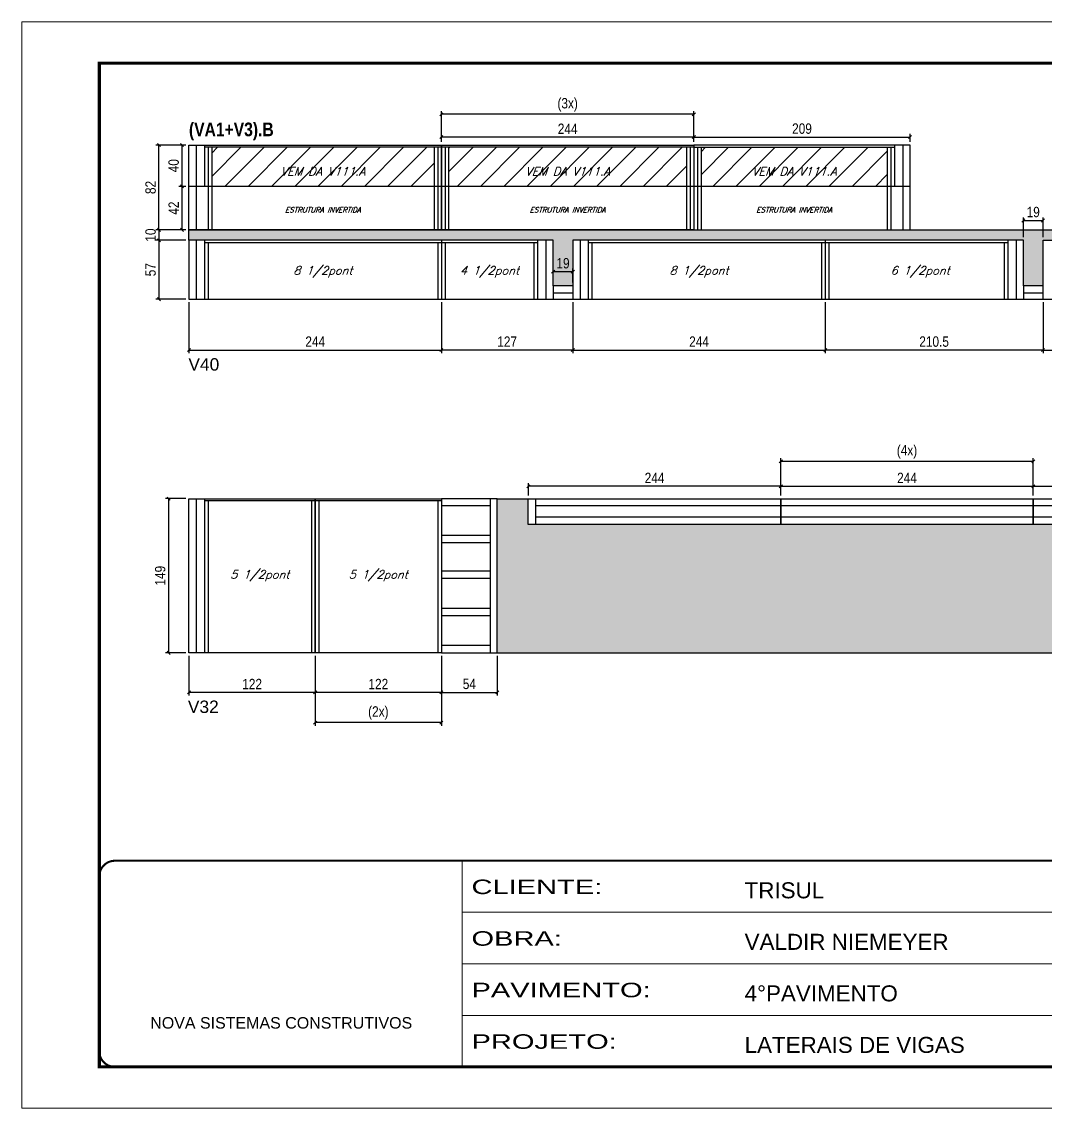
# Model space of a CAD drawing. Extents: x 3330 to 22105, y 1197 to 30204.
# Drawn here: x 6513 to 7503, y 27615 to 28665 of the extents above; entities that cross this region are included whole.
import ezdxf

# ---------------------------------------------------------------- set-up
doc = ezdxf.new("R2010")
doc.units = 0
doc.linetypes.add('CONTINUO', pattern=[0])
doc.linetypes.add('DASHED', pattern=[0.75, 0.5, -0.25])
for name, color, linetype in [('5', 5, 'Continuous'), ('COTA', 241, 'Continuous'), ('NOMENCLATURA', 7, 'Continuous'), ('Painéis', 200, 'Continuous'), ('SARR_2.2x7', 40, 'Continuous'), ('SARR_3.5x7', 81, 'Continuous'), ('texto', 7, 'Continuous')]:
    doc.layers.add(name, color=color, linetype=linetype)
for name, color, linetype, lineweight in [('Folhas', 255, 'Continuous', 9), ('Hachura', 251, 'Continuous', 9), ('SARRAFO DE PRESSAO', 251, 'DASHED', 9)]:
    doc.layers.add(name, color=color, linetype=linetype, lineweight=lineweight)
doc.styles.add('ARIAL', font='arial.ttf')
doc.styles.add('COTA TECNICA', font='techl___.ttf', dxfattribs={"height": 10})
doc.styles.add('Romans', font='romans.shx')
doc.styles.get("Standard").update_dxf_attribs({"font": 'arial.ttf'})
doc.styles.add('TECNICA', font='techb___.ttf', dxfattribs={"height": 10})
doc.styles.add('Tecnologia', font='')
doc.styles.get('Tecnologia').set_extended_font_data('Forgotten Futurist')
doc.dimstyles.new('PAINEL', dxfattribs={"dimtxt": 10, "dimasz": 3, "dimexe": 3, "dimexo": 3, "dimgap": 3, "dimtad": 1, "dimdec": 1, "dimzin": 12, "dimdsep": 46, "dimtxsty": 'COTA TECNICA', "dimblk1": 'OBLIQUE', "dimblk2": 'OBLIQUE', "dimsah": 1, "dimcen": 0.9, "dimclrd": 4, "dimclre": 4, "dimclrt": 240, "dimadec": 1, "dimazin": 3, "dimtfac": 1, "dimtdec": 1, "dimtmove": 0, "dimatfit": 3, "dimfxl": 1, "dimtolj": 1, "dimtzin": 12, "dimarcsym": 0})

# ---------------------------------------------------------------- blocks, each defined once
blk = doc.blocks.new('9999999999')
at = {"color": 30, "linetype": 'CONTINUO'}
for p, q in [((98564.6, 34230.2), (98564.6, 34429.4)), ((98564.6, 34379.6), (99584, 34379.6)), ((98564.6, 34329.8), (99488, 34329.8)), ((98564.6, 34280), (99488, 34280))]:
    blk.add_line(p, q, dxfattribs=at)
at = {"color": 30, "linetype": 'CONTINUO', "const_width": 2}
blk.add_lwpolyline([(99584, 34230.2), (99584, 34414.4, 0.414214), (99569, 34429.4), (98229, 34429.4, 0.414214), (98214, 34414.4), (98214, 34245.2, 0.414214), (98229, 34230.2), (99584, 34230.2)], format="xyb", dxfattribs=at)
at = {"layer": 'Folhas'}
blk.add_lwpolyline([(98139, 34190.2), (99624, 34190.2), (99624, 35240.2), (98139, 35240.2)], close=True, dxfattribs=at)
at = {"layer": 'Folhas', "color": 30, "const_width": 3}
blk.add_lwpolyline([(98214, 34230.2), (99584, 34230.2), (99584, 35200.2), (98214, 35200.2)], close=True, dxfattribs=at)
at = {"color": 7, "linetype": 'Continuous', "ltscale": 5, "style": 'ARIAL'}
for s, height, p in [('TRISUL', 15.48, (98837.7, 34393.1)), ('VALDIR NIEMEYER', 15.483, (98837.7, 34343.3)), ('4°PAVIMENTO', 15.483, (98837.7, 34293.5)), ('NOVA SISTEMAS CONSTRUTIVOS', 11.059, (98263.2, 34267.2)), ('LATERAIS DE VIGAS', 15.483, (98837.7, 34243.7))]:
    blk.add_text(s, height=height, dxfattribs=at).set_placement(p)
at = {"layer": 'Folhas', "color": 7, "style": 'Tecnologia', "width": 1.5}
for s, p in [('CLIENTE:', (98573.7, 34397.2)), ('OBRA:', (98573.7, 34347.3)), ('PAVIMENTO:', (98573.7, 34297.5)), ('PROJETO:', (98573.7, 34247.7))]:
    blk.add_text(s, height=14, dxfattribs=at).set_placement(p)
blk = doc.blocks.new('_Oblique')
at = {"color": 0, "linetype": 'ByBlock', "lineweight": -2}
blk.add_line((-0.5, -0.5), (0.5, 0.5), dxfattribs=at)
blk = doc.blocks.new('*D178')
at = {"layer": 'COTA', "color": 4, "linetype": 'ByBlock', "lineweight": -2, "transparency": 16777216}
for p, q in [((6918.9, 28393.4), (6918.9, 28344.3)), ((7045.9, 28393.4), (7045.9, 28344.3)), ((7045.9, 28347.3), (6918.9, 28347.3))]:
    blk.add_line(p, q, dxfattribs=at)
at = {"layer": 'Defpoints', "color": 0, "linetype": 'ByBlock', "transparency": 16777216}
for p in [(6918.9, 28396.4), (7045.9, 28396.4), (6918.9, 28347.3)]:
    blk.add_point(p, dxfattribs=at)
at = {"layer": 'COTA', "color": 4, "linetype": 'ByBlock', "lineweight": -2, "transparency": 16777216, "xscale": 3, "yscale": 3, "zscale": 3, "rotation": 180}
blk.add_blockref('_Oblique', (6918.9, 28347.3), dxfattribs=at)
at = {"layer": 'COTA', "color": 4, "linetype": 'ByBlock', "lineweight": -2, "transparency": 16777216, "xscale": 3, "yscale": 3, "zscale": 3}
blk.add_blockref('_Oblique', (7045.9, 28347.3), dxfattribs=at)
at = {"layer": 'COTA', "color": 240, "linetype": 'ByBlock', "transparency": 16777216, "insert": (6982.4, 28355.4), "char_height": 10, "attachment_point": 5, "style": 'COTA TECNICA'}
blk.add_mtext('\\A1;127', dxfattribs=at)
blk = doc.blocks.new('*D179')
at = {"layer": 'COTA', "color": 4, "linetype": 'ByBlock', "lineweight": -2, "transparency": 16777216}
for p, q in [((6674.9, 28393.4), (6674.9, 28344.3)), ((6918.9, 28393.4), (6918.9, 28344.3)), ((6674.9, 28347.3), (6918.9, 28347.3))]:
    blk.add_line(p, q, dxfattribs=at)
at = {"layer": 'Defpoints', "color": 0, "linetype": 'ByBlock', "transparency": 16777216}
for p in [(6674.9, 28396.4), (6918.9, 28396.4), (6918.9, 28347.3)]:
    blk.add_point(p, dxfattribs=at)
at = {"layer": 'COTA', "color": 4, "linetype": 'ByBlock', "lineweight": -2, "transparency": 16777216, "xscale": 3, "yscale": 3, "zscale": 3, "rotation": 180}
blk.add_blockref('_Oblique', (6674.9, 28347.3), dxfattribs=at)
at = {"layer": 'COTA', "color": 4, "linetype": 'ByBlock', "lineweight": -2, "transparency": 16777216, "xscale": 3, "yscale": 3, "zscale": 3}
blk.add_blockref('_Oblique', (6918.9, 28347.3), dxfattribs=at)
at = {"layer": 'COTA', "color": 240, "linetype": 'ByBlock', "transparency": 16777216, "insert": (6796.9, 28355.4), "char_height": 10, "attachment_point": 5, "style": 'COTA TECNICA'}
blk.add_mtext('\\A1;244', dxfattribs=at)
blk = doc.blocks.new('*D180')
at = {"layer": 'COTA', "color": 4, "linetype": 'ByBlock', "lineweight": -2, "transparency": 16777216}
for p, q in [((7289.9, 28393.4), (7289.9, 28344.3)), ((7500.4, 28393.4), (7500.4, 28344.3)), ((7500.4, 28347.3), (7289.9, 28347.3))]:
    blk.add_line(p, q, dxfattribs=at)
at = {"layer": 'Defpoints', "color": 0, "linetype": 'ByBlock', "transparency": 16777216}
for p in [(7289.9, 28396.4), (7500.4, 28396.4), (7289.9, 28347.3)]:
    blk.add_point(p, dxfattribs=at)
at = {"layer": 'COTA', "color": 4, "linetype": 'ByBlock', "lineweight": -2, "transparency": 16777216, "xscale": 3, "yscale": 3, "zscale": 3, "rotation": 180}
blk.add_blockref('_Oblique', (7289.9, 28347.3), dxfattribs=at)
at = {"layer": 'COTA', "color": 4, "linetype": 'ByBlock', "lineweight": -2, "transparency": 16777216, "xscale": 3, "yscale": 3, "zscale": 3}
blk.add_blockref('_Oblique', (7500.4, 28347.3), dxfattribs=at)
at = {"layer": 'COTA', "color": 240, "linetype": 'ByBlock', "transparency": 16777216, "insert": (7395.1, 28355.4), "char_height": 10, "attachment_point": 5, "style": 'COTA TECNICA'}
blk.add_mtext('\\A1;210.5', dxfattribs=at)
blk = doc.blocks.new('*D181')
at = {"layer": 'COTA', "color": 4, "linetype": 'ByBlock', "lineweight": -2, "transparency": 16777216}
for p, q in [((7045.9, 28393.4), (7045.9, 28344.3)), ((7289.9, 28393.4), (7289.9, 28344.3)), ((7045.9, 28347.3), (7289.9, 28347.3))]:
    blk.add_line(p, q, dxfattribs=at)
at = {"layer": 'Defpoints', "color": 0, "linetype": 'ByBlock', "transparency": 16777216}
for p in [(7045.9, 28396.4), (7289.9, 28396.4), (7289.9, 28347.3)]:
    blk.add_point(p, dxfattribs=at)
at = {"layer": 'COTA', "color": 4, "linetype": 'ByBlock', "lineweight": -2, "transparency": 16777216, "xscale": 3, "yscale": 3, "zscale": 3, "rotation": 180}
blk.add_blockref('_Oblique', (7045.9, 28347.3), dxfattribs=at)
at = {"layer": 'COTA', "color": 4, "linetype": 'ByBlock', "lineweight": -2, "transparency": 16777216, "xscale": 3, "yscale": 3, "zscale": 3}
blk.add_blockref('_Oblique', (7289.9, 28347.3), dxfattribs=at)
at = {"layer": 'COTA', "color": 240, "linetype": 'ByBlock', "transparency": 16777216, "insert": (7167.9, 28355.4), "char_height": 10, "attachment_point": 5, "style": 'COTA TECNICA'}
blk.add_mtext('\\A1;244', dxfattribs=at)
blk = doc.blocks.new('*D182')
at = {"layer": 'COTA', "color": 4, "linetype": 'ByBlock', "lineweight": -2, "transparency": 16777216}
for p, q in [((7500.4, 28393.4), (7500.4, 28344.3)), ((7554.4, 28393.4), (7554.4, 28344.3)), ((7500.4, 28347.3), (7554.4, 28347.3))]:
    blk.add_line(p, q, dxfattribs=at)
at = {"layer": 'Defpoints', "color": 0, "linetype": 'ByBlock', "transparency": 16777216}
for p in [(7500.4, 28396.4), (7554.4, 28396.4), (7554.4, 28347.3)]:
    blk.add_point(p, dxfattribs=at)
at = {"layer": 'COTA', "color": 4, "linetype": 'ByBlock', "lineweight": -2, "transparency": 16777216, "xscale": 3, "yscale": 3, "zscale": 3, "rotation": 180}
blk.add_blockref('_Oblique', (7500.4, 28347.3), dxfattribs=at)
at = {"layer": 'COTA', "color": 4, "linetype": 'ByBlock', "lineweight": -2, "transparency": 16777216, "xscale": 3, "yscale": 3, "zscale": 3}
blk.add_blockref('_Oblique', (7554.4, 28347.3), dxfattribs=at)
at = {"layer": 'COTA', "color": 240, "linetype": 'ByBlock', "transparency": 16777216, "insert": (7527.4, 28355.4), "char_height": 10, "attachment_point": 5, "style": 'COTA TECNICA'}
blk.add_mtext('\\A1;54', dxfattribs=at)
blk = doc.blocks.new('*D186')
at = {"layer": 'COTA', "color": 4, "linetype": 'ByBlock', "lineweight": -2, "transparency": 16777216}
for p, q in [((6918.9, 28548.4), (6918.9, 28556.1)), ((7162.9, 28553.1), (6918.9, 28553.1)), ((7162.9, 28548.4), (7162.9, 28556.1))]:
    blk.add_line(p, q, dxfattribs=at)
at = {"layer": 'Defpoints', "color": 0, "linetype": 'ByBlock', "transparency": 16777216}
for p in [(6918.9, 28553.1), (6918.9, 28545.4), (7162.9, 28545.4)]:
    blk.add_point(p, dxfattribs=at)
at = {"layer": 'COTA', "color": 4, "linetype": 'ByBlock', "lineweight": -2, "transparency": 16777216, "xscale": 3, "yscale": 3, "zscale": 3, "rotation": 180}
blk.add_blockref('_Oblique', (6918.9, 28553.1), dxfattribs=at)
at = {"layer": 'COTA', "color": 4, "linetype": 'ByBlock', "lineweight": -2, "transparency": 16777216, "xscale": 3, "yscale": 3, "zscale": 3}
blk.add_blockref('_Oblique', (7162.9, 28553.1), dxfattribs=at)
at = {"layer": 'COTA', "color": 240, "linetype": 'ByBlock', "transparency": 16777216, "insert": (7040.9, 28561.1), "char_height": 10, "attachment_point": 5, "style": 'COTA TECNICA'}
blk.add_mtext('\\A1;244', dxfattribs=at)
blk = doc.blocks.new('*D187')
at = {"layer": 'COTA', "color": 4, "linetype": 'ByBlock', "lineweight": -2, "transparency": 16777216}
for p, q in [((6918.9, 28548.4), (6918.9, 28578.1)), ((7162.9, 28575.1), (6918.9, 28575.1)), ((7162.9, 28548.4), (7162.9, 28578.1))]:
    blk.add_line(p, q, dxfattribs=at)
at = {"layer": 'Defpoints', "color": 0, "linetype": 'ByBlock', "transparency": 16777216}
for p in [(6918.9, 28575.1), (6918.9, 28545.4), (7162.9, 28545.4)]:
    blk.add_point(p, dxfattribs=at)
at = {"layer": 'COTA', "color": 4, "linetype": 'ByBlock', "lineweight": -2, "transparency": 16777216, "xscale": 3, "yscale": 3, "zscale": 3, "rotation": 180}
blk.add_blockref('_Oblique', (6918.9, 28575.1), dxfattribs=at)
at = {"layer": 'COTA', "color": 4, "linetype": 'ByBlock', "lineweight": -2, "transparency": 16777216, "xscale": 3, "yscale": 3, "zscale": 3}
blk.add_blockref('_Oblique', (7162.9, 28575.1), dxfattribs=at)
at = {"layer": 'COTA', "color": 240, "linetype": 'ByBlock', "transparency": 16777216, "insert": (7040.9, 28584.3), "char_height": 10, "attachment_point": 5, "style": 'COTA TECNICA'}
blk.add_mtext('\\A1;(3x)', dxfattribs=at)
blk = doc.blocks.new('*D188')
at = {"layer": 'COTA', "color": 4, "linetype": 'ByBlock', "lineweight": -2, "transparency": 16777216}
for p, q in [((7026.9, 28412.4), (7026.9, 28426)), ((7045.9, 28412.4), (7045.9, 28426)), ((7045.9, 28423), (7026.9, 28423))]:
    blk.add_line(p, q, dxfattribs=at)
at = {"layer": 'Defpoints', "color": 0, "linetype": 'ByBlock', "transparency": 16777216}
for p in [(7026.9, 28423), (7026.9, 28409.4), (7045.9, 28409.4)]:
    blk.add_point(p, dxfattribs=at)
at = {"layer": 'COTA', "color": 4, "linetype": 'ByBlock', "lineweight": -2, "transparency": 16777216, "xscale": 3, "yscale": 3, "zscale": 3, "rotation": 180}
blk.add_blockref('_Oblique', (7026.9, 28423), dxfattribs=at)
at = {"layer": 'COTA', "color": 4, "linetype": 'ByBlock', "lineweight": -2, "transparency": 16777216, "xscale": 3, "yscale": 3, "zscale": 3}
blk.add_blockref('_Oblique', (7045.9, 28423), dxfattribs=at)
at = {"layer": 'COTA', "color": 240, "linetype": 'ByBlock', "transparency": 16777216, "insert": (7036.4, 28431.1), "char_height": 10, "attachment_point": 5, "style": 'COTA TECNICA'}
blk.add_mtext('\\A1;19', dxfattribs=at)
blk = doc.blocks.new('*D189')
at = {"layer": 'COTA', "color": 4, "linetype": 'ByBlock', "lineweight": -2, "transparency": 16777216}
for p, q in [((7481.4, 28456.4), (7481.4, 28475.5)), ((7481.4, 28472.5), (7500.4, 28472.5)), ((7500.4, 28456.4), (7500.4, 28475.5))]:
    blk.add_line(p, q, dxfattribs=at)
at = {"layer": 'Defpoints', "color": 0, "linetype": 'ByBlock', "transparency": 16777216}
for p in [(7500.4, 28472.5), (7481.4, 28453.4), (7500.4, 28453.4)]:
    blk.add_point(p, dxfattribs=at)
at = {"layer": 'COTA', "color": 4, "linetype": 'ByBlock', "lineweight": -2, "transparency": 16777216, "xscale": 3, "yscale": 3, "zscale": 3, "rotation": 180}
blk.add_blockref('_Oblique', (7481.4, 28472.5), dxfattribs=at)
at = {"layer": 'COTA', "color": 4, "linetype": 'ByBlock', "lineweight": -2, "transparency": 16777216, "xscale": 3, "yscale": 3, "zscale": 3}
blk.add_blockref('_Oblique', (7500.4, 28472.5), dxfattribs=at)
at = {"layer": 'COTA', "color": 240, "linetype": 'ByBlock', "transparency": 16777216, "insert": (7490.9, 28480.6), "char_height": 10, "attachment_point": 5, "style": 'COTA TECNICA'}
blk.add_mtext('\\A1;19', dxfattribs=at)
blk = doc.blocks.new('*D191')
at = {"layer": 'COTA', "color": 4, "linetype": 'ByBlock', "lineweight": -2, "transparency": 16777216}
for p, q in [((6671.9, 28453.4), (6642.9, 28453.4)), ((6645.9, 28453.4), (6645.9, 28396.4)), ((6671.9, 28396.4), (6642.9, 28396.4))]:
    blk.add_line(p, q, dxfattribs=at)
at = {"layer": 'Defpoints', "color": 0, "linetype": 'ByBlock', "transparency": 16777216}
for p in [(6674.9, 28453.4), (6645.9, 28396.4), (6674.9, 28396.4)]:
    blk.add_point(p, dxfattribs=at)
at = {"layer": 'COTA', "color": 4, "linetype": 'ByBlock', "lineweight": -2, "transparency": 16777216, "xscale": 3, "yscale": 3, "zscale": 3}
for p, rotation in [((6645.9, 28453.4), 90), ((6645.9, 28396.4), 270)]:
    blk.add_blockref('_Oblique', p, dxfattribs=dict(at, rotation=rotation))
at = {"layer": 'COTA', "color": 240, "linetype": 'ByBlock', "transparency": 16777216, "insert": (6637.8, 28424.9), "char_height": 10, "attachment_point": 5, "rotation": 90, "style": 'COTA TECNICA'}
blk.add_mtext('\\A1;57', dxfattribs=at)
blk = doc.blocks.new('*D192')
at = {"layer": 'COTA', "color": 4, "linetype": 'ByBlock', "lineweight": -2, "transparency": 16777216}
for p, q in [((6671.9, 28545.4), (6642.9, 28545.4)), ((6645.9, 28463.4), (6645.9, 28545.4)), ((6671.9, 28463.4), (6642.9, 28463.4))]:
    blk.add_line(p, q, dxfattribs=at)
at = {"layer": 'Defpoints', "color": 0, "linetype": 'ByBlock', "transparency": 16777216}
for p in [(6645.9, 28545.4), (6674.9, 28545.4), (6674.9, 28463.4)]:
    blk.add_point(p, dxfattribs=at)
at = {"layer": 'COTA', "color": 4, "linetype": 'ByBlock', "lineweight": -2, "transparency": 16777216, "xscale": 3, "yscale": 3, "zscale": 3}
for p, rotation in [((6645.9, 28545.4), 90), ((6645.9, 28463.4), 270)]:
    blk.add_blockref('_Oblique', p, dxfattribs=dict(at, rotation=rotation))
at = {"layer": 'COTA', "color": 240, "linetype": 'ByBlock', "transparency": 16777216, "insert": (6637.8, 28504.4), "char_height": 10, "attachment_point": 5, "rotation": 90, "style": 'COTA TECNICA'}
blk.add_mtext('\\A1;82', dxfattribs=at)
blk = doc.blocks.new('*D195')
at = {"layer": 'COTA', "color": 4, "linetype": 'ByBlock', "lineweight": -2, "transparency": 16777216}
for p, q in [((6671.9, 28463.4), (6642.9, 28463.4)), ((6645.9, 28463.4), (6645.9, 28453.4)), ((6671.9, 28453.4), (6642.9, 28453.4))]:
    blk.add_line(p, q, dxfattribs=at)
at = {"layer": 'Defpoints', "color": 0, "linetype": 'ByBlock', "transparency": 16777216}
for p in [(6674.9, 28463.4), (6645.9, 28453.4), (6674.9, 28453.4)]:
    blk.add_point(p, dxfattribs=at)
at = {"layer": 'COTA', "color": 4, "linetype": 'ByBlock', "lineweight": -2, "transparency": 16777216, "xscale": 3, "yscale": 3, "zscale": 3}
for p, rotation in [((6645.9, 28463.4), 90), ((6645.9, 28453.4), 270)]:
    blk.add_blockref('_Oblique', p, dxfattribs=dict(at, rotation=rotation))
at = {"layer": 'COTA', "color": 240, "linetype": 'ByBlock', "transparency": 16777216, "insert": (6637.8, 28458.4), "char_height": 10, "attachment_point": 5, "rotation": 90, "style": 'COTA TECNICA'}
blk.add_mtext('\\A1;10', dxfattribs=at)
blk = doc.blocks.new('*D196')
at = {"layer": 'COTA', "color": 4, "linetype": 'ByBlock', "lineweight": -2, "transparency": 16777216}
for p, q in [((6674.9, 28051.7), (6674.9, 28013.4)), ((6796.9, 28051.7), (6796.9, 28013.4)), ((6796.9, 28016.4), (6674.9, 28016.4))]:
    blk.add_line(p, q, dxfattribs=at)
at = {"layer": 'Defpoints', "color": 0, "linetype": 'ByBlock', "transparency": 16777216}
for p in [(6674.9, 28054.7), (6796.9, 28054.7), (6674.9, 28016.4)]:
    blk.add_point(p, dxfattribs=at)
at = {"layer": 'COTA', "color": 4, "linetype": 'ByBlock', "lineweight": -2, "transparency": 16777216, "xscale": 3, "yscale": 3, "zscale": 3, "rotation": 180}
blk.add_blockref('_Oblique', (6674.9, 28016.4), dxfattribs=at)
at = {"layer": 'COTA', "color": 4, "linetype": 'ByBlock', "lineweight": -2, "transparency": 16777216, "xscale": 3, "yscale": 3, "zscale": 3}
blk.add_blockref('_Oblique', (6796.9, 28016.4), dxfattribs=at)
at = {"layer": 'COTA', "color": 240, "linetype": 'ByBlock', "transparency": 16777216, "insert": (6735.9, 28024.5), "char_height": 10, "attachment_point": 5, "style": 'COTA TECNICA'}
blk.add_mtext('\\A1;122', dxfattribs=at)
blk = doc.blocks.new('*D197')
at = {"layer": 'COTA', "color": 4, "linetype": 'ByBlock', "lineweight": -2, "transparency": 16777216}
for p, q in [((6796.9, 28051.7), (6796.9, 28013.4)), ((6918.9, 28051.7), (6918.9, 28013.4)), ((6918.9, 28016.4), (6796.9, 28016.4))]:
    blk.add_line(p, q, dxfattribs=at)
at = {"layer": 'Defpoints', "color": 0, "linetype": 'ByBlock', "transparency": 16777216}
for p in [(6796.9, 28054.7), (6918.9, 28054.7), (6796.9, 28016.4)]:
    blk.add_point(p, dxfattribs=at)
at = {"layer": 'COTA', "color": 4, "linetype": 'ByBlock', "lineweight": -2, "transparency": 16777216, "xscale": 3, "yscale": 3, "zscale": 3, "rotation": 180}
blk.add_blockref('_Oblique', (6796.9, 28016.4), dxfattribs=at)
at = {"layer": 'COTA', "color": 4, "linetype": 'ByBlock', "lineweight": -2, "transparency": 16777216, "xscale": 3, "yscale": 3, "zscale": 3}
blk.add_blockref('_Oblique', (6918.9, 28016.4), dxfattribs=at)
at = {"layer": 'COTA', "color": 240, "linetype": 'ByBlock', "transparency": 16777216, "insert": (6857.9, 28024.5), "char_height": 10, "attachment_point": 5, "style": 'COTA TECNICA'}
blk.add_mtext('\\A1;122', dxfattribs=at)
blk = doc.blocks.new('*D198')
at = {"layer": 'COTA', "color": 4, "linetype": 'ByBlock', "lineweight": -2, "transparency": 16777216}
for p, q in [((6918.9, 28051.7), (6918.9, 28013.4)), ((6972.9, 28051.7), (6972.9, 28013.4)), ((6918.9, 28016.4), (6972.9, 28016.4))]:
    blk.add_line(p, q, dxfattribs=at)
at = {"layer": 'Defpoints', "color": 0, "linetype": 'ByBlock', "transparency": 16777216}
for p in [(6918.9, 28054.7), (6972.9, 28054.7), (6972.9, 28016.4)]:
    blk.add_point(p, dxfattribs=at)
at = {"layer": 'COTA', "color": 4, "linetype": 'ByBlock', "lineweight": -2, "transparency": 16777216, "xscale": 3, "yscale": 3, "zscale": 3, "rotation": 180}
blk.add_blockref('_Oblique', (6918.9, 28016.4), dxfattribs=at)
at = {"layer": 'COTA', "color": 4, "linetype": 'ByBlock', "lineweight": -2, "transparency": 16777216, "xscale": 3, "yscale": 3, "zscale": 3}
blk.add_blockref('_Oblique', (6972.9, 28016.4), dxfattribs=at)
at = {"layer": 'COTA', "color": 240, "linetype": 'ByBlock', "transparency": 16777216, "insert": (6945.9, 28024.6), "char_height": 10, "attachment_point": 5, "style": 'COTA TECNICA'}
blk.add_mtext('\\A1;54', dxfattribs=at)
blk = doc.blocks.new('*D199')
at = {"layer": 'COTA', "color": 4, "linetype": 'ByBlock', "lineweight": -2, "transparency": 16777216}
for p, q in [((6796.9, 28051.7), (6796.9, 27984.2)), ((6918.9, 28051.7), (6918.9, 27984.2)), ((6918.9, 27987.2), (6796.9, 27987.2))]:
    blk.add_line(p, q, dxfattribs=at)
at = {"layer": 'Defpoints', "color": 0, "linetype": 'ByBlock', "transparency": 16777216}
for p in [(6796.9, 28054.7), (6918.9, 28054.7), (6796.9, 27987.2)]:
    blk.add_point(p, dxfattribs=at)
at = {"layer": 'COTA', "color": 4, "linetype": 'ByBlock', "lineweight": -2, "transparency": 16777216, "xscale": 3, "yscale": 3, "zscale": 3, "rotation": 180}
blk.add_blockref('_Oblique', (6796.9, 27987.2), dxfattribs=at)
at = {"layer": 'COTA', "color": 4, "linetype": 'ByBlock', "lineweight": -2, "transparency": 16777216, "xscale": 3, "yscale": 3, "zscale": 3}
blk.add_blockref('_Oblique', (6918.9, 27987.2), dxfattribs=at)
at = {"layer": 'COTA', "color": 240, "linetype": 'ByBlock', "transparency": 16777216, "insert": (6857.9, 27996.5), "char_height": 10, "attachment_point": 5, "style": 'COTA TECNICA'}
blk.add_mtext('\\A1;(2x)', dxfattribs=at)
blk = doc.blocks.new('*D200')
at = {"layer": 'COTA', "color": 4, "linetype": 'ByBlock', "lineweight": -2, "transparency": 16777216}
for p, q in [((6671.9, 28203.7), (6652.2, 28203.7)), ((6655.2, 28203.7), (6655.2, 28054.7)), ((6671.9, 28054.7), (6652.2, 28054.7))]:
    blk.add_line(p, q, dxfattribs=at)
at = {"layer": 'Defpoints', "color": 0, "linetype": 'ByBlock', "transparency": 16777216}
for p in [(6674.9, 28203.7), (6655.2, 28054.7), (6674.9, 28054.7)]:
    blk.add_point(p, dxfattribs=at)
at = {"layer": 'COTA', "color": 4, "linetype": 'ByBlock', "lineweight": -2, "transparency": 16777216, "xscale": 3, "yscale": 3, "zscale": 3}
for p, rotation in [((6655.2, 28203.7), 90), ((6655.2, 28054.7), 270)]:
    blk.add_blockref('_Oblique', p, dxfattribs=dict(at, rotation=rotation))
at = {"layer": 'COTA', "color": 240, "linetype": 'ByBlock', "transparency": 16777216, "insert": (6647.1, 28129.2), "char_height": 10, "attachment_point": 5, "rotation": 90, "style": 'COTA TECNICA'}
blk.add_mtext('\\A1;149', dxfattribs=at)
blk = doc.blocks.new('*D201')
at = {"layer": 'COTA', "color": 4, "linetype": 'ByBlock', "lineweight": -2, "transparency": 16777216}
for p, q in [((7002.9, 28206.7), (7002.9, 28218.6)), ((7246.9, 28215.6), (7002.9, 28215.6)), ((7246.9, 28206.7), (7246.9, 28218.6))]:
    blk.add_line(p, q, dxfattribs=at)
at = {"layer": 'Defpoints', "color": 0, "linetype": 'ByBlock', "transparency": 16777216}
for p in [(7002.9, 28215.6), (7002.9, 28203.7), (7246.9, 28203.7)]:
    blk.add_point(p, dxfattribs=at)
at = {"layer": 'COTA', "color": 4, "linetype": 'ByBlock', "lineweight": -2, "transparency": 16777216, "xscale": 3, "yscale": 3, "zscale": 3, "rotation": 180}
blk.add_blockref('_Oblique', (7002.9, 28215.6), dxfattribs=at)
at = {"layer": 'COTA', "color": 4, "linetype": 'ByBlock', "lineweight": -2, "transparency": 16777216, "xscale": 3, "yscale": 3, "zscale": 3}
blk.add_blockref('_Oblique', (7246.9, 28215.6), dxfattribs=at)
at = {"layer": 'COTA', "color": 240, "linetype": 'ByBlock', "transparency": 16777216, "insert": (7124.9, 28223.7), "char_height": 10, "attachment_point": 5, "style": 'COTA TECNICA'}
blk.add_mtext('\\A1;244', dxfattribs=at)
blk = doc.blocks.new('*D202')
at = {"layer": 'COTA', "color": 4, "linetype": 'ByBlock', "lineweight": -2, "transparency": 16777216}
for p, q in [((7246.9, 28206.7), (7246.9, 28218.6)), ((7246.9, 28215.6), (7490.9, 28215.6)), ((7490.9, 28206.7), (7490.9, 28218.6))]:
    blk.add_line(p, q, dxfattribs=at)
at = {"layer": 'Defpoints', "color": 0, "linetype": 'ByBlock', "transparency": 16777216}
for p in [(7490.9, 28215.6), (7246.9, 28203.7), (7490.9, 28203.7)]:
    blk.add_point(p, dxfattribs=at)
at = {"layer": 'COTA', "color": 4, "linetype": 'ByBlock', "lineweight": -2, "transparency": 16777216, "xscale": 3, "yscale": 3, "zscale": 3, "rotation": 180}
blk.add_blockref('_Oblique', (7246.9, 28215.6), dxfattribs=at)
at = {"layer": 'COTA', "color": 4, "linetype": 'ByBlock', "lineweight": -2, "transparency": 16777216, "xscale": 3, "yscale": 3, "zscale": 3}
blk.add_blockref('_Oblique', (7490.9, 28215.6), dxfattribs=at)
at = {"layer": 'COTA', "color": 240, "linetype": 'ByBlock', "transparency": 16777216, "insert": (7368.9, 28223.7), "char_height": 10, "attachment_point": 5, "style": 'COTA TECNICA'}
blk.add_mtext('\\A1;244', dxfattribs=at)
blk = doc.blocks.new('*D203')
at = {"layer": 'COTA', "color": 4, "linetype": 'ByBlock', "lineweight": -2, "transparency": 16777216}
for p, q in [((7490.9, 28206.7), (7490.9, 28218.6)), ((7490.9, 28215.6), (7655.9, 28215.6)), ((7655.9, 28206.7), (7655.9, 28218.6))]:
    blk.add_line(p, q, dxfattribs=at)
at = {"layer": 'Defpoints', "color": 0, "linetype": 'ByBlock', "transparency": 16777216}
for p in [(7655.9, 28215.6), (7490.9, 28203.7), (7655.9, 28203.7)]:
    blk.add_point(p, dxfattribs=at)
at = {"layer": 'COTA', "color": 4, "linetype": 'ByBlock', "lineweight": -2, "transparency": 16777216, "xscale": 3, "yscale": 3, "zscale": 3, "rotation": 180}
blk.add_blockref('_Oblique', (7490.9, 28215.6), dxfattribs=at)
at = {"layer": 'COTA', "color": 4, "linetype": 'ByBlock', "lineweight": -2, "transparency": 16777216, "xscale": 3, "yscale": 3, "zscale": 3}
blk.add_blockref('_Oblique', (7655.9, 28215.6), dxfattribs=at)
at = {"layer": 'COTA', "color": 240, "linetype": 'ByBlock', "transparency": 16777216, "insert": (7573.4, 28223.7), "char_height": 10, "attachment_point": 5, "style": 'COTA TECNICA'}
blk.add_mtext('\\A1;165', dxfattribs=at)
blk = doc.blocks.new('*D205')
at = {"layer": 'COTA', "color": 4, "linetype": 'ByBlock', "lineweight": -2, "transparency": 16777216}
for p, q in [((7246.9, 28206.7), (7246.9, 28242.7)), ((7490.9, 28239.7), (7246.9, 28239.7)), ((7490.9, 28206.7), (7490.9, 28242.7))]:
    blk.add_line(p, q, dxfattribs=at)
at = {"layer": 'Defpoints', "color": 0, "linetype": 'ByBlock', "transparency": 16777216}
for p in [(7246.9, 28239.7), (7246.9, 28203.7), (7490.9, 28203.7)]:
    blk.add_point(p, dxfattribs=at)
at = {"layer": 'COTA', "color": 4, "linetype": 'ByBlock', "lineweight": -2, "transparency": 16777216, "xscale": 3, "yscale": 3, "zscale": 3, "rotation": 180}
blk.add_blockref('_Oblique', (7246.9, 28239.7), dxfattribs=at)
at = {"layer": 'COTA', "color": 4, "linetype": 'ByBlock', "lineweight": -2, "transparency": 16777216, "xscale": 3, "yscale": 3, "zscale": 3}
blk.add_blockref('_Oblique', (7490.9, 28239.7), dxfattribs=at)
at = {"layer": 'COTA', "color": 240, "linetype": 'ByBlock', "transparency": 16777216, "insert": (7368.9, 28248.9), "char_height": 10, "attachment_point": 5, "style": 'COTA TECNICA'}
blk.add_mtext('\\A1;(4x)', dxfattribs=at)
blk = doc.blocks.new('*D1113')
at = {"layer": 'COTA', "color": 4, "linetype": 'ByBlock', "lineweight": -2, "transparency": 16777216}
for p, q in [((7162.9, 28548.4), (7162.9, 28556.1)), ((7162.9, 28553.1), (7371.9, 28553.1)), ((7371.9, 28548.4), (7371.9, 28556.1))]:
    blk.add_line(p, q, dxfattribs=at)
at = {"layer": 'Defpoints', "color": 0, "linetype": 'ByBlock', "transparency": 16777216}
for p in [(7371.9, 28553.1), (7162.9, 28545.4), (7371.9, 28545.4)]:
    blk.add_point(p, dxfattribs=at)
at = {"layer": 'COTA', "color": 4, "linetype": 'ByBlock', "lineweight": -2, "transparency": 16777216, "xscale": 3, "yscale": 3, "zscale": 3, "rotation": 180}
blk.add_blockref('_Oblique', (7162.9, 28553.1), dxfattribs=at)
at = {"layer": 'COTA', "color": 4, "linetype": 'ByBlock', "lineweight": -2, "transparency": 16777216, "xscale": 3, "yscale": 3, "zscale": 3}
blk.add_blockref('_Oblique', (7371.9, 28553.1), dxfattribs=at)
at = {"layer": 'COTA', "color": 240, "linetype": 'ByBlock', "transparency": 16777216, "insert": (7267.4, 28561.2), "char_height": 10, "attachment_point": 5, "style": 'COTA TECNICA'}
blk.add_mtext('\\A1;209', dxfattribs=at)
blk = doc.blocks.new('*D1063')
at = {"layer": 'COTA', "color": 4, "linetype": 'ByBlock', "lineweight": -2, "transparency": 16777216}
for p, q in [((6671.9, 28505.4), (6665.2, 28505.4)), ((6668.2, 28463.4), (6668.2, 28505.4)), ((6671.9, 28463.4), (6665.2, 28463.4))]:
    blk.add_line(p, q, dxfattribs=at)
at = {"layer": 'Defpoints', "color": 0, "linetype": 'ByBlock', "transparency": 16777216}
for p in [(6668.2, 28505.4), (6674.9, 28505.4), (6674.9, 28463.4)]:
    blk.add_point(p, dxfattribs=at)
at = {"layer": 'COTA', "color": 4, "linetype": 'ByBlock', "lineweight": -2, "transparency": 16777216, "xscale": 3, "yscale": 3, "zscale": 3}
for p, rotation in [((6668.2, 28505.4), 90), ((6668.2, 28463.4), 270)]:
    blk.add_blockref('_Oblique', p, dxfattribs=dict(at, rotation=rotation))
at = {"layer": 'COTA', "color": 240, "linetype": 'ByBlock', "transparency": 16777216, "insert": (6660.1, 28484.4), "char_height": 10, "attachment_point": 5, "rotation": 90, "style": 'COTA TECNICA'}
blk.add_mtext('\\A1;42', dxfattribs=at)
blk = doc.blocks.new('*D1064')
at = {"layer": 'COTA', "color": 4, "linetype": 'ByBlock', "lineweight": -2, "transparency": 16777216}
for p, q in [((6671.9, 28545.4), (6665.2, 28545.4)), ((6668.2, 28505.4), (6668.2, 28545.4)), ((6671.9, 28505.4), (6665.2, 28505.4))]:
    blk.add_line(p, q, dxfattribs=at)
at = {"layer": 'Defpoints', "color": 0, "linetype": 'ByBlock', "transparency": 16777216}
for p in [(6668.2, 28545.4), (6674.9, 28545.4), (6674.9, 28505.4)]:
    blk.add_point(p, dxfattribs=at)
at = {"layer": 'COTA', "color": 4, "linetype": 'ByBlock', "lineweight": -2, "transparency": 16777216, "xscale": 3, "yscale": 3, "zscale": 3}
for p, rotation in [((6668.2, 28545.4), 90), ((6668.2, 28505.4), 270)]:
    blk.add_blockref('_Oblique', p, dxfattribs=dict(at, rotation=rotation))
at = {"layer": 'COTA', "color": 240, "linetype": 'ByBlock', "transparency": 16777216, "insert": (6660.1, 28525.4), "char_height": 10, "attachment_point": 5, "rotation": 90, "style": 'COTA TECNICA'}
blk.add_mtext('\\A1;40', dxfattribs=at)

msp = doc.modelspace()

# ---------------------------------------------------------------- hatches: boundary and pattern name
at = {"layer": 'COTA', "linetype": 'ByBlock'}
h = msp.add_hatch(dxfattribs=at)
h.set_pattern_fill('AR-CONC', color=256, scale=0.03)
h.set_pattern_definition([(50, (-125722.5793, -5442.6226), (5.46554007, -0.47817257), [0.5715, -6.2865]), (355, (-125722.5793, -5442.6226), (-1.05730264, 5.73170536), [0.4572, -5.02921753]), (100.4514447, (-125722.124, -5442.6624), (4.40823741, 5.25353256), [0.48570026, -5.34270734]), (46.1842, (-125722.579, -5441.0986), (8.13237123, -1.26126984), [0.85725, -9.42975]), (96.6355576, (-125721.902, -5441.204), (7.122124, 7.42278374), [0.7285507, -8.01406824]), (351.184151, (-125722.579, -5441.099), (7.122124, 7.42278374), [0.685799, -7.54379196]), (21, (-125721.8173, -5441.4796), (4.54843174, -3.06795595), [0.5715, -6.2865]), (326, (-125721.8173, -5441.4796), (1.85406085, 5.52563898), [0.4572, -5.0292]), (71.451445, (-125721.4383, -5441.735), (6.40249258, 2.45768307), [0.48570026, -5.34269813]), (37.5, (-125722.5793, -5442.6226), (0.092658098, 2.536651166), [0, -4.96824, 0, -5.1054, 0, -5.04825]), (7.5, (-125722.5793, -5442.6226), (2.004589875, 3.005417245), [0, -2.91084, 0, -4.85394, 0, -1.92405]), (327.5, (-125724.2786, -5442.6226), (4.067717855, -0.17186232), [0, -1.905, 0, -5.9436, 0, -7.8867]), (317.5, (-125725.0406, -5442.6226), (4.44387544, 0.76279473), [0, -2.4765, 0, -3.94716, 0, -5.6007])])
h.paths.add_polyline_path([(7481.36, 28409.37), (7500.36, 28409.37), (7500.36, 28453.37), (7554.36, 28453.37), (7554.36, 28451.37), (7858.86, 28451.37), (7858.86, 28463.37), (6674.86, 28463.37), (6674.86, 28453.37), (7026.86, 28453.37), (7026.86, 28409.37), (7045.86, 28409.37), (7045.86, 28453.37), (7481.36, 28453.37)])
h = msp.add_hatch(dxfattribs=at)
h.set_pattern_fill('AR-CONC', color=256, scale=0.03)
h.set_pattern_definition([(50, (-125718.5793, -5442.6226), (5.46554007, -0.47817257), [0.5715, -6.2865]), (355, (-125718.5793, -5442.6226), (-1.05730264, 5.73170536), [0.4572, -5.02921753]), (100.4514447, (-125718.124, -5442.6624), (4.40823741, 5.25353256), [0.48570026, -5.34270734]), (46.1842, (-125718.579, -5441.0986), (8.13237123, -1.26126984), [0.85725, -9.42975]), (96.6355576, (-125717.902, -5441.204), (7.122124, 7.42278374), [0.7285507, -8.01406824]), (351.184151, (-125718.579, -5441.099), (7.122124, 7.42278374), [0.685799, -7.54379196]), (21, (-125717.8173, -5441.4796), (4.54843174, -3.06795595), [0.5715, -6.2865]), (326, (-125717.8173, -5441.4796), (1.85406085, 5.52563898), [0.4572, -5.0292]), (71.451445, (-125717.4383, -5441.735), (6.40249258, 2.45768307), [0.48570026, -5.34269813]), (37.5, (-125718.5793, -5442.6226), (0.092658098, 2.536651166), [0, -4.96824, 0, -5.1054, 0, -5.04825]), (7.5, (-125718.5793, -5442.6226), (2.004589875, 3.005417245), [0, -2.91084, 0, -4.85394, 0, -1.92405]), (327.5, (-125720.2786, -5442.6226), (4.067717855, -0.17186232), [0, -1.905, 0, -5.9436, 0, -7.8867]), (317.5, (-125721.0406, -5442.6226), (4.44387544, 0.76279473), [0, -2.4765, 0, -3.94716, 0, -5.6007])])
h.paths.add_polyline_path([(7246.86, 28178.65), (7002.86, 28178.65), (7002.86, 28203.65), (6972.86, 28203.65), (6972.86, 28054.65), (7655.86, 28054.65), (7655.86, 28178.65), (7490.86, 28178.65)])
at = {"layer": 'Hachura', "linetype": 'ByBlock'}
h = msp.add_hatch(dxfattribs=at)
h.set_pattern_fill('ANSI31', color=256, scale=5)
h.set_pattern_definition([(45, (-125691.273, -5427.082), (-11.2253202, 11.2253202), [])])
h.paths.add_polyline_path([(6911.86, 28505.37), (6911.86, 28543.17), (6696.86, 28543.17), (6696.86, 28505.37)])
h.paths.add_polyline_path([(7155.86, 28505.37), (7155.86, 28543.17), (6925.86, 28543.17), (6925.86, 28505.37)])
h.paths.add_polyline_path([(7169.86, 28543.17), (7169.86, 28505.37), (7349.86, 28505.37), (7349.86, 28543.17)])

# ---------------------------------------------------------------- linework, layer by layer
at = {"layer": 'COTA', "linetype": 'ByBlock'}
for p, q in [((6693.36, 28505.37), (6693.36, 28463.37)), ((6915.36, 28505.37), (6915.36, 28463.37)), ((6922.36, 28505.37), (6922.36, 28463.37)), ((7159.36, 28505.37), (7159.36, 28463.37)), ((7166.36, 28505.37), (7166.36, 28463.37)), ((7353.36, 28505.37), (7353.36, 28463.37)), ((6674.86, 28453.37), (6674.86, 28463.37)), ((6674.86, 28463.37), (7858.86, 28463.37)), ((7026.86, 28409.37), (7026.86, 28396.37)), ((7481.36, 28409.37), (7481.36, 28396.37)), ((6972.86, 28203.65), (7002.86, 28203.65)), ((6972.86, 28054.65), (7655.86, 28054.65))]:
    msp.add_line(p, q, dxfattribs=at)
at = {"layer": 'Painéis', "linetype": 'Continuous'}
for p, q in [((7371.86, 28505.37), (6674.86, 28505.37)), ((7026.86, 28453.37), (6674.86, 28453.37)), ((6674.86, 28453.37), (6674.86, 28396.37)), ((6918.86, 28453.37), (6918.86, 28396.37)), ((7026.86, 28409.37), (7026.86, 28453.37)), ((7481.36, 28453.37), (7045.86, 28453.37)), ((7045.86, 28453.37), (7045.86, 28396.37)), ((7289.86, 28453.37), (7289.86, 28396.37)), ((7481.36, 28409.37), (7481.36, 28453.37)), ((7500.36, 28396.37), (7500.36, 28453.37)), ((7500.36, 28453.37), (7554.36, 28453.37)), ((7045.86, 28409.37), (7026.86, 28409.37)), ((7500.36, 28409.37), (7481.36, 28409.37)), ((6674.86, 28396.37), (7045.86, 28396.37)), ((7045.86, 28396.37), (7554.36, 28396.37))]:
    msp.add_line(p, q, dxfattribs=at)
for points in [[(6674.86, 28545.37), (6918.86, 28545.37), (6918.86, 28463.37), (6674.86, 28463.37)], [(6918.86, 28545.37), (7162.86, 28545.37), (7162.86, 28463.37), (6918.86, 28463.37)], [(7371.86, 28545.37), (7162.86, 28545.37), (7162.86, 28463.37), (7371.86, 28463.37)], [(6674.86, 28203.65), (6796.86, 28203.65), (6796.86, 28054.65), (6674.86, 28054.65)], [(6796.86, 28203.65), (6918.86, 28203.65), (6918.86, 28054.65), (6796.86, 28054.65)], [(6972.86, 28203.65), (6918.86, 28203.65), (6918.86, 28054.65), (6972.86, 28054.65)], [(7002.86, 28203.65), (7246.86, 28203.65), (7246.86, 28178.65), (7002.86, 28178.65)], [(7246.86, 28203.65), (7490.86, 28203.65), (7490.86, 28178.65), (7246.86, 28178.65)], [(7490.86, 28203.65), (7655.86, 28203.65), (7655.86, 28178.65), (7490.86, 28178.65)]]:
    msp.add_lwpolyline(points, close=True, dxfattribs=at)
at = {"layer": 'SARR_2.2x7', "linetype": 'Continuous'}
for p, q in [((6681.86, 28545.37), (6681.86, 28463.37)), ((6918.86, 28543.17), (6689.86, 28543.17)), ((7162.86, 28543.17), (6918.86, 28543.17)), ((7162.86, 28543.17), (7356.86, 28543.17)), ((7364.86, 28545.37), (7364.86, 28463.37)), ((6681.86, 28453.37), (6681.86, 28396.37)), ((6689.86, 28451.17), (6918.86, 28451.17)), ((6918.86, 28451.17), (7011.86, 28451.17)), ((7019.86, 28453.37), (7019.86, 28396.37)), ((7052.86, 28453.37), (7052.86, 28396.37)), ((7060.86, 28451.17), (7289.86, 28451.17)), ((7289.86, 28451.17), (7466.36, 28451.17)), ((7474.36, 28453.37), (7474.36, 28396.37)), ((7045.86, 28402.37), (7026.86, 28402.37)), ((7500.36, 28402.37), (7481.36, 28402.37)), ((6681.86, 28203.65), (6681.86, 28054.65)), ((6965.86, 28203.65), (6965.86, 28054.65)), ((7009.86, 28203.65), (7009.86, 28178.65)), ((6796.86, 28201.45), (6689.86, 28201.45)), ((6918.86, 28201.45), (6796.86, 28201.45)), ((6965.86, 28196.65), (6918.86, 28196.65)), ((7246.86, 28196.65), (7009.86, 28196.65)), ((7490.86, 28196.65), (7246.86, 28196.65)), ((7648.86, 28196.65), (7490.86, 28196.65)), ((7246.86, 28185.65), (7009.86, 28185.65)), ((7490.86, 28185.65), (7246.86, 28185.65)), ((7648.86, 28185.65), (7490.86, 28185.65)), ((6965.86, 28167.94), (6918.86, 28167.94)), ((6965.86, 28160.94), (6918.86, 28160.94)), ((6965.86, 28133.62), (6918.86, 28133.62)), ((6965.86, 28126.62), (6918.86, 28126.62)), ((6965.86, 28097.53), (6918.86, 28097.53)), ((6965.86, 28090.53), (6918.86, 28090.53)), ((6965.86, 28061.65), (6918.86, 28061.65))]:
    msp.add_line(p, q, dxfattribs=at)
at = {"layer": 'SARR_3.5x7'}
for p, q in [((6689.86, 28545.37), (6689.86, 28505.37)), ((6693.36, 28543.17), (6693.36, 28505.37)), ((6696.86, 28543.17), (6696.86, 28463.37)), ((6911.86, 28543.17), (6911.86, 28463.37)), ((6915.36, 28543.17), (6915.36, 28505.37)), ((6922.36, 28543.17), (6922.36, 28505.37)), ((6925.86, 28543.17), (6925.86, 28463.37)), ((7155.86, 28543.17), (7155.86, 28463.37)), ((7159.36, 28543.17), (7159.36, 28505.37)), ((7166.36, 28543.17), (7166.36, 28505.37)), ((7169.86, 28543.17), (7169.86, 28463.37)), ((7349.86, 28543.17), (7349.86, 28463.37)), ((7353.36, 28543.17), (7353.36, 28505.37)), ((7356.86, 28545.37), (7356.86, 28505.37)), ((6689.86, 28453.37), (6689.86, 28396.37)), ((6693.36, 28451.17), (6693.36, 28396.37)), ((6915.36, 28451.17), (6915.36, 28396.37)), ((6922.36, 28451.17), (6922.36, 28396.37)), ((7008.36, 28451.17), (7008.36, 28396.37)), ((7011.86, 28453.37), (7011.86, 28396.37)), ((7060.86, 28453.37), (7060.86, 28396.37)), ((7064.36, 28451.17), (7064.36, 28396.37)), ((7286.36, 28451.17), (7286.36, 28396.37)), ((7293.36, 28451.17), (7293.36, 28396.37)), ((7462.86, 28451.17), (7462.86, 28396.37)), ((7466.36, 28453.37), (7466.36, 28396.37)), ((6689.86, 28203.65), (6689.86, 28054.65)), ((6693.36, 28201.45), (6693.36, 28054.65)), ((6793.36, 28201.45), (6793.36, 28054.65)), ((6800.36, 28201.45), (6800.36, 28054.65)), ((6915.36, 28201.45), (6915.36, 28054.65))]:
    msp.add_line(p, q, dxfattribs=at)

# ---------------------------------------------------------------- block references
at = {"layer": 'SARRAFO DE PRESSAO', "color": 6, "linetype": 'ByBlock'}
msp.add_blockref('9999999999', (-91625.75, -6575.66), dxfattribs=at)

# ---------------------------------------------------------------- texts
at = {"layer": '5', "linetype": 'Continuous'}
for s, p in [('V40', (6674.33, 28327.4)), ('V32', (6673.82, 27996.55))]:
    msp.add_text(s, height=12, rotation=0.00004, dxfattribs=at).set_placement(p)
at = {"layer": 'NOMENCLATURA', "style": 'TECNICA'}
msp.add_text('(VA1+V3).B', height=13.2, dxfattribs=at).set_placement((6674.86, 28553.89))
at = {"layer": 'texto', "color": 2, "attachment_point": 5, "style": 'Romans'}
for s, insert, char_height in [('{\\Q19;\\C256;VEM DA V111.A}', (6804.36, 28519.89), 8), ('{\\Q19;\\C256;VEM DA V111.A}', (7040.86, 28519.89), 8), ('{\\Q19;\\C256;VEM DA V111.A}', (7259.86, 28519.89), 8), ('{\\Q19;\\C256;ESTRUTURA INVERTIDA}', (6804.36, 28482.74), 5), ('{\\Q19;\\C256;ESTRUTURA INVERTIDA}', (7040.86, 28482.74), 5), ('{\\Q19;\\C256;ESTRUTURA INVERTIDA}', (7259.86, 28482.74), 5), ('{\\Q19;\\C256;8 1/2pont}', (6804.36, 28422.87), 8), ('{\\Q19;\\C256;4 1/2pont}', (6965.36, 28422.87), 8), ('{\\Q19;\\C256;8 1/2pont}', (7167.86, 28422.87), 8), ('{\\Q19;\\C256;6 1/2pont}', (7381.61, 28422.87), 8), ('{\\Q19;\\C256;5 1/2pont}', (6743.36, 28129.15), 8), ('{\\Q19;\\C256;5 1/2pont}', (6857.86, 28129.15), 8)]:
    msp.add_mtext(s, dxfattribs=dict(at, insert=insert, char_height=char_height))

# ---------------------------------------------------------------- dimensions: what is measured, and where the dimension line sits
at = {"layer": 'COTA', "linetype": 'ByBlock'}
for base, p1, p2, text, picture, middle in [((6918.86, 28575.09), (7162.86, 28545.37), (6918.86, 28545.37), '(3x)', '*D187', (7040.86, 28584.32)), ((7246.86, 28239.71), (7490.86, 28203.65), (7246.86, 28203.65), '(4x)', '*D205', (7368.86, 28248.93)), ((6796.86, 27987.24), (6918.86, 28054.65), (6796.86, 28054.65), '(2x)', '*D199', (6857.86, 27996.46))]:
    dim = msp.add_linear_dim(base=base, p1=p1, p2=p2, text=text, dimstyle='PAINEL', dxfattribs=at)
    dim.commit()
    dim.dimension.update_dxf_attribs({"geometry": picture, "text_midpoint": middle})
for base, p1, p2, picture, middle in [((6918.86, 28553.07), (7162.86, 28545.37), (6918.86, 28545.37), '*D186', (7040.86, 28561.15)), ((7371.86, 28553.07), (7162.86, 28545.37), (7371.86, 28545.37), '*D1113', (7267.36, 28561.21)), ((7500.36, 28472.55), (7481.36, 28453.37), (7500.36, 28453.37), '*D189', (7490.86, 28480.63)), ((7026.86, 28422.98), (7045.86, 28409.37), (7026.86, 28409.37), '*D188', (7036.36, 28431.07)), ((6918.86, 28347.3), (6674.86, 28396.37), (6918.86, 28396.37), '*D179', (6796.86, 28355.37)), ((7289.86, 28347.3), (7045.86, 28396.37), (7289.86, 28396.37), '*D181', (7167.86, 28355.37)), ((7554.36, 28347.3), (7500.36, 28396.37), (7554.36, 28396.37), '*D182', (7527.36, 28355.41)), ((7002.86, 28215.62), (7246.86, 28203.65), (7002.86, 28203.65), '*D201', (7124.86, 28223.69)), ((7490.86, 28215.62), (7246.86, 28203.65), (7490.86, 28203.65), '*D202', (7368.86, 28223.69)), ((7655.86, 28215.62), (7490.86, 28203.65), (7655.86, 28203.65), '*D203', (7573.36, 28223.73)), ((6674.86, 28016.44), (6796.86, 28054.65), (6674.86, 28054.65), '*D196', (6735.86, 28024.5)), ((6796.86, 28016.44), (6918.86, 28054.65), (6796.86, 28054.65), '*D197', (6857.86, 28024.5)), ((6972.86, 28016.44), (6918.86, 28054.65), (6972.86, 28054.65), '*D198', (6945.86, 28024.55))]:
    dim = msp.add_linear_dim(base=base, p1=p1, p2=p2, dimstyle='PAINEL', dxfattribs=at)
    dim.commit()
    dim.dimension.update_dxf_attribs({"geometry": picture, "text_midpoint": middle})
for base, p1, p2, angle, picture, middle in [((6645.92, 28545.37), (6674.86, 28463.37), (6674.86, 28545.37), 90, '*D192', (6637.83, 28504.37)), ((6668.18, 28505.37), (6674.86, 28463.37), (6674.86, 28505.37), 90, '*D1063', (6660.11, 28484.37)), ((6645.92, 28396.37), (6674.86, 28453.37), (6674.86, 28396.37), 90, '*D191', (6637.81, 28424.87)), ((6918.86, 28347.3), (7045.86, 28396.37), (6918.86, 28396.37), 180, '*D178', (6982.36, 28355.37)), ((7289.86, 28347.3), (7500.36, 28396.37), (7289.86, 28396.37), 180, '*D180', (7395.11, 28355.41)), ((6655.2, 28054.65), (6674.86, 28203.65), (6674.86, 28054.65), 90, '*D200', (6647.1, 28129.15))]:
    dim = msp.add_linear_dim(base=base, p1=p1, p2=p2, angle=angle, dimstyle='PAINEL', dxfattribs=at)
    dim.commit()
    dim.dimension.update_dxf_attribs({"geometry": picture, "text_midpoint": middle})
dim = msp.add_linear_dim(base=(6668.18, 28545.37), p1=(6674.86, 28505.37), p2=(6674.86, 28545.37), angle=90, dimstyle='PAINEL', override={"dimtmove": 1}, dxfattribs=at)
dim.commit()
dim.dimension.update_dxf_attribs({"geometry": '*D1064', "text_midpoint": (6660.08, 28525.37)})
dim = msp.add_linear_dim(base=(6645.92, 28453.37), p1=(6674.86, 28463.37), p2=(6674.86, 28453.37), angle=90, dimstyle='PAINEL', dxfattribs=at)
dim.commit()
dim.dimension.update_dxf_attribs({"geometry": '*D195', "text_midpoint": (6645.92, 28458.37), "dimtype": 160})

doc.saveas('drawing.dxf')
